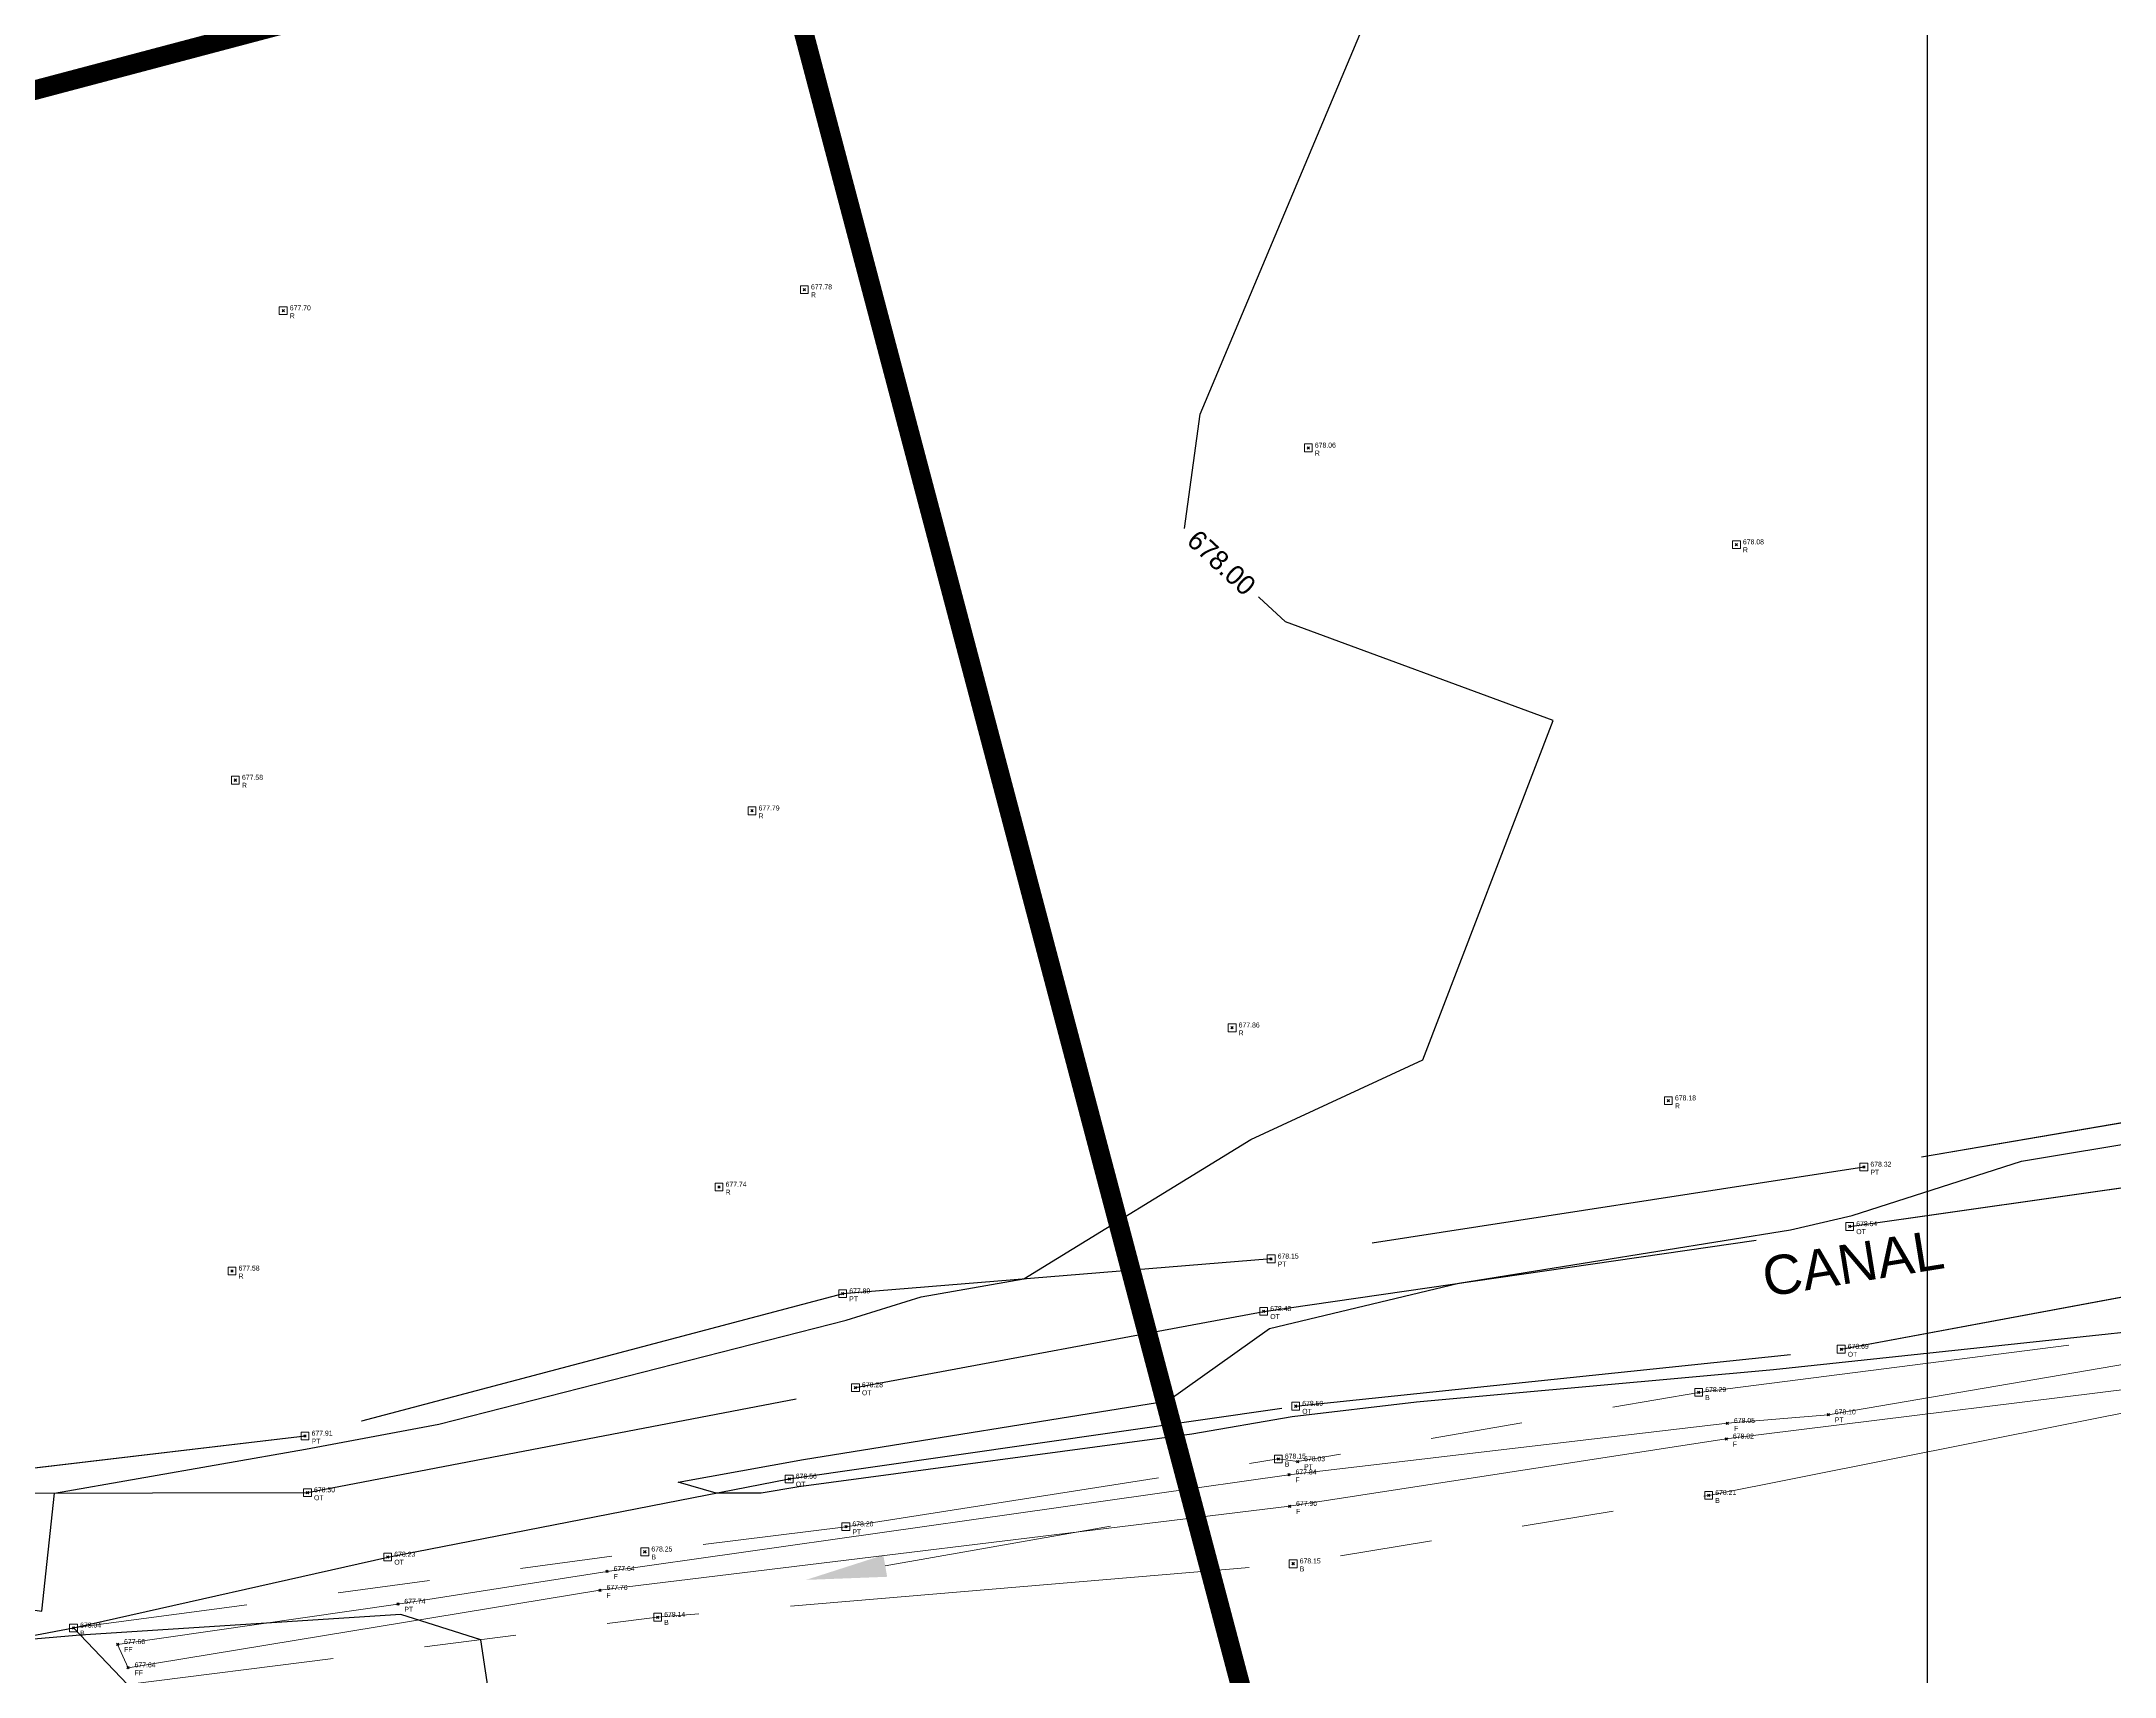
# Model space of a CAD drawing. Extents: x 350769 to 354978, y 6304672 to 6307963.
# Drawn here: x 352451.9 to 352504.8, y 6305600.8 to 6305642.5 of the extents above; entities that cross this region are included whole.
import ezdxf

# ---------------------------------------------------------------- set-up
doc = ezdxf.new("R2010")
doc.units = 0
doc.header["$PDMODE"] = 35
doc.header["$PDSIZE"] = 0.03
for name, pattern in [('4.0 - LO RECABARREN - DESNIVEL NUEVO$0$HIDDEN', [0.375, 0.25, -0.125]), ('CONTINUOS', [0]), ('DASHDOT', [1, 0.5, -0.25, 0, -0.25]), ('DASHED', [19.05, 12.7, -6.35]), ('PHANTOM', [23.5, 11.75, -2.35, 2.35, -2.35, 2.35, -2.35])]:
    doc.linetypes.add(name, pattern=pattern)
doc.layers.get('0').update_dxf_attribs({"linetype": 'CONTINUOUS'})
doc.layers.get('Defpoints').update_dxf_attribs({"linetype": 'CONTINUOUS'})
for name, color, linetype in [('02_Geo ext_Acotamiento', 7, 'CONTINUOUS'), ('03_S2_Pav ext_Borde vereda', 7, 'CONTINUOUS'), ('1-CANAL', 150, 'PHANTOM'), ('1-coordenadas', 8, 'CONTINUOUS'), ('1-TEXTOS', 7, 'CONTINUOUS'), ('3-CANAL_FDO', 4, 'CONTINUOUS'), ('3-TALUD', 252, 'DASHED'), ('C-TINN', 5, 'CONTINUOUS'), ('C-TOPO-MINR', 8, 'CONTINUOUS'), ('V-NODE DIC 2005', 4, 'CONTINUOUS'), ('V-NODE-TEXT DIC 2005', 2, 'CONTINUOUS')]:
    doc.layers.add(name, color=color, linetype=linetype)
doc.layers.add('0_ASD_LINEA OFICIAL', color=253, linetype='DASHDOT', lineweight=20)
doc.layers.add('0_ASD_TOPOGRAFIA_ELEMENTOS', color=9, linetype='CONTINUOS', lineweight=5, true_color=0xbdbdbd)
doc.styles.add('ROMANS', font='romans.shx', dxfattribs={"width": 0.65})
doc.styles.add('TEXTIS', font='arial.ttf', dxfattribs={"height": 2})
doc.dimstyles.new('Principal', dxfattribs={"dimscale": 0, "dimtxt": 2, "dimasz": 2, "dimexe": 1, "dimexo": 1, "dimtad": 1, "dimrnd": 0.05, "dimzin": 1, "dimtxsty": 'ROMANS', "dimcen": 2.5, "dimclrt": 2, "dimaunit": 2, "dimadec": 0, "dimazin": 0, "dimtfac": 1, "dimtmove": 0, "dimatfit": 3, "dimfxl": 1, "dimfxlon": 1, "dimarcsym": 0})

# ---------------------------------------------------------------- blocks, each defined once
blk = doc.blocks.new('COORDENADAS')
at = {"layer": '1-coordenadas'}
blk.add_line((320, -900.625), (320, -0.625), dxfattribs=at)
blk = doc.blocks.new('*D1236')
at = {"layer": '02_Geo ext_Acotamiento', "color": 0, "lineweight": -2, "transparency": 16777216}
blk.add_line((352474.045, 6305972.496), (352473.119, 6305978.179), dxfattribs=at)
at = {"layer": '02_Geo ext_Acotamiento', "color": 0, "transparency": 16777216}
blk.add_solid([(352473.283, 6305978.206), (352472.954, 6305978.153), (352472.958, 6305979.166)], dxfattribs=at)
at = {"layer": 'Defpoints', "color": 0, "transparency": 16777216}
for p in [(352472.958, 6305979.166), (352596.042, 6305224.025)]:
    blk.add_point(p, dxfattribs=at)
at = {"layer": '02_Geo ext_Acotamiento', "color": 2, "transparency": 16777216, "insert": (352474.582, 6305974.845), "char_height": 1, "attachment_point": 5, "rotation": 279.2575, "style": 'ROMANS'}
blk.add_mtext('R765,10', dxfattribs=at)
blk = doc.blocks.new('A$C27410629')
at = {"layer": '0_ASD_LINEA OFICIAL', "ltscale": 8, "const_width": 0.5}
for points in [[(268.161, 972.696), (289.656, 890.533), (266.437, 884.46), (116.663, 844.803)], [(285.138, 813.722), (266.437, 884.46), (116.663, 844.803)]]:
    blk.add_lwpolyline(points, dxfattribs=at)
blk = doc.blocks.new('*U1327')
at = {"color": 0, "linetype": 'ByBlock', "lineweight": -2, "transparency": 16777216}
blk.add_point((0, 0), dxfattribs=at)
blk = doc.blocks.new('*U4256', base_point=(352494.475, 6305605.299))
at = {"layer": 'V-NODE-TEXT DIC 2005', "linetype": 'ByBlock', "char_height": 0.127}
for s, insert, attachment_point in [('678.21', (352494.642, 6305605.37), 4), ('B', (352494.642, 6305605.231), 1)]:
    blk.add_mtext(s, dxfattribs=dict(at, insert=insert, attachment_point=attachment_point))
blk = doc.blocks.new('*U4257', base_point=(352494.475, 6305605.299))
at = {"layer": 'V-NODE-TEXT DIC 2005', "color": 2, "lineweight": -2}
blk.add_blockref('*U4256', (352494.475, 6305605.299), dxfattribs=at)
blk = doc.blocks.new('*U4254', base_point=(352483.869, 6305603.553))
at = {"layer": 'V-NODE-TEXT DIC 2005', "linetype": 'ByBlock', "char_height": 0.127}
for s, insert, attachment_point in [('678.15', (352484.036, 6305603.624), 4), ('B', (352484.036, 6305603.485), 1)]:
    blk.add_mtext(s, dxfattribs=dict(at, insert=insert, attachment_point=attachment_point))
blk = doc.blocks.new('*U4255', base_point=(352483.869, 6305603.553))
at = {"layer": 'V-NODE-TEXT DIC 2005', "color": 2, "lineweight": -2}
blk.add_blockref('*U4254', (352483.869, 6305603.553), dxfattribs=at)
blk = doc.blocks.new('*U4252', base_point=(352483.489, 6305606.227))
at = {"layer": 'V-NODE-TEXT DIC 2005', "linetype": 'ByBlock', "char_height": 0.127}
for s, insert, attachment_point in [('678.15', (352483.656, 6305606.298), 4), ('B', (352483.656, 6305606.159), 1)]:
    blk.add_mtext(s, dxfattribs=dict(at, insert=insert, attachment_point=attachment_point))
blk = doc.blocks.new('*U4253', base_point=(352483.489, 6305606.227))
at = {"layer": 'V-NODE-TEXT DIC 2005', "color": 2, "lineweight": -2}
blk.add_blockref('*U4252', (352483.489, 6305606.227), dxfattribs=at)
blk = doc.blocks.new('*U4250', base_point=(352494.219, 6305607.924))
at = {"layer": 'V-NODE-TEXT DIC 2005', "linetype": 'ByBlock', "char_height": 0.127}
for s, insert, attachment_point in [('678.29', (352494.386, 6305607.995), 4), ('B', (352494.386, 6305607.856), 1)]:
    blk.add_mtext(s, dxfattribs=dict(at, insert=insert, attachment_point=attachment_point))
blk = doc.blocks.new('*U4251', base_point=(352494.219, 6305607.924))
at = {"layer": 'V-NODE-TEXT DIC 2005', "color": 2, "lineweight": -2}
blk.add_blockref('*U4250', (352494.219, 6305607.924), dxfattribs=at)
blk = doc.blocks.new('*U4248', base_point=(352467.648, 6305602.188))
at = {"layer": 'V-NODE-TEXT DIC 2005', "linetype": 'ByBlock', "char_height": 0.127}
for s, insert, attachment_point in [('678.14', (352467.815, 6305602.259), 4), ('B', (352467.815, 6305602.12), 1)]:
    blk.add_mtext(s, dxfattribs=dict(at, insert=insert, attachment_point=attachment_point))
blk = doc.blocks.new('*U4249', base_point=(352467.648, 6305602.188))
at = {"layer": 'V-NODE-TEXT DIC 2005', "color": 2, "lineweight": -2}
blk.add_blockref('*U4248', (352467.648, 6305602.188), dxfattribs=at)
blk = doc.blocks.new('*U4240', base_point=(352452.741, 6305601.914))
at = {"layer": 'V-NODE-TEXT DIC 2005', "linetype": 'ByBlock', "char_height": 0.127}
for s, insert, attachment_point in [('678.04', (352452.908, 6305601.985), 4), ('B', (352452.908, 6305601.846), 1)]:
    blk.add_mtext(s, dxfattribs=dict(at, insert=insert, attachment_point=attachment_point))
blk = doc.blocks.new('*U4241', base_point=(352452.741, 6305601.914))
at = {"layer": 'V-NODE-TEXT DIC 2005', "color": 2, "lineweight": -2}
blk.add_blockref('*U4240', (352452.741, 6305601.914), dxfattribs=at)
blk = doc.blocks.new('*U4238', base_point=(352467.321, 6305603.856))
at = {"layer": 'V-NODE-TEXT DIC 2005', "linetype": 'ByBlock', "char_height": 0.127}
for s, insert, attachment_point in [('678.25', (352467.488, 6305603.927), 4), ('B', (352467.488, 6305603.788), 1)]:
    blk.add_mtext(s, dxfattribs=dict(at, insert=insert, attachment_point=attachment_point))
blk = doc.blocks.new('*U4239', base_point=(352467.321, 6305603.856))
at = {"layer": 'V-NODE-TEXT DIC 2005', "color": 2, "lineweight": -2}
blk.add_blockref('*U4238', (352467.321, 6305603.856), dxfattribs=at)
blk = doc.blocks.new('*U3874', base_point=(352483.776, 6305605.02))
at = {"layer": 'V-NODE-TEXT DIC 2005', "linetype": 'ByBlock', "char_height": 0.127}
for s, insert, attachment_point in [('677.90', (352483.943, 6305605.091), 4), ('F', (352483.943, 6305604.952), 1)]:
    blk.add_mtext(s, dxfattribs=dict(at, insert=insert, attachment_point=attachment_point))
blk = doc.blocks.new('*U3875', base_point=(352483.776, 6305605.02))
at = {"layer": 'V-NODE-TEXT DIC 2005', "color": 2, "lineweight": -2}
blk.add_blockref('*U3874', (352483.776, 6305605.02), dxfattribs=at)
blk = doc.blocks.new('*U3868', base_point=(352494.925, 6305606.738))
at = {"layer": 'V-NODE-TEXT DIC 2005', "linetype": 'ByBlock', "char_height": 0.127}
for s, insert, attachment_point in [('678.02', (352495.092, 6305606.809), 4), ('F', (352495.092, 6305606.67), 1)]:
    blk.add_mtext(s, dxfattribs=dict(at, insert=insert, attachment_point=attachment_point))
blk = doc.blocks.new('*U3869', base_point=(352494.925, 6305606.738))
at = {"layer": 'V-NODE-TEXT DIC 2005', "color": 2, "lineweight": -2}
blk.add_blockref('*U3868', (352494.925, 6305606.738), dxfattribs=at)
blk = doc.blocks.new('*U3864', base_point=(352494.953, 6305607.137))
at = {"layer": 'V-NODE-TEXT DIC 2005', "linetype": 'ByBlock', "char_height": 0.127}
for s, insert, attachment_point in [('678.05', (352495.12, 6305607.208), 4), ('F', (352495.12, 6305607.069), 1)]:
    blk.add_mtext(s, dxfattribs=dict(at, insert=insert, attachment_point=attachment_point))
blk = doc.blocks.new('*U3865', base_point=(352494.953, 6305607.137))
at = {"layer": 'V-NODE-TEXT DIC 2005', "color": 2, "lineweight": -2}
blk.add_blockref('*U3864', (352494.953, 6305607.137), dxfattribs=at)
blk = doc.blocks.new('*U3860', base_point=(352466.358, 6305603.358))
at = {"layer": 'V-NODE-TEXT DIC 2005', "linetype": 'ByBlock', "char_height": 0.127}
for s, insert, attachment_point in [('677.64', (352466.525, 6305603.429), 4), ('F', (352466.525, 6305603.29), 1)]:
    blk.add_mtext(s, dxfattribs=dict(at, insert=insert, attachment_point=attachment_point))
blk = doc.blocks.new('*U3861', base_point=(352466.358, 6305603.358))
at = {"layer": 'V-NODE-TEXT DIC 2005', "color": 2, "lineweight": -2}
blk.add_blockref('*U3860', (352466.358, 6305603.358), dxfattribs=at)
blk = doc.blocks.new('*U3858', base_point=(352483.762, 6305605.823))
at = {"layer": 'V-NODE-TEXT DIC 2005', "linetype": 'ByBlock', "char_height": 0.127}
for s, insert, attachment_point in [('677.84', (352483.929, 6305605.894), 4), ('F', (352483.929, 6305605.755), 1)]:
    blk.add_mtext(s, dxfattribs=dict(at, insert=insert, attachment_point=attachment_point))
blk = doc.blocks.new('*U3859', base_point=(352483.762, 6305605.823))
at = {"layer": 'V-NODE-TEXT DIC 2005', "color": 2, "lineweight": -2}
blk.add_blockref('*U3858', (352483.762, 6305605.823), dxfattribs=at)
blk = doc.blocks.new('*U3854', base_point=(352466.177, 6305602.876))
at = {"layer": 'V-NODE-TEXT DIC 2005', "linetype": 'ByBlock', "char_height": 0.127}
for s, insert, attachment_point in [('677.76', (352466.344, 6305602.947), 4), ('F', (352466.344, 6305602.808), 1)]:
    blk.add_mtext(s, dxfattribs=dict(at, insert=insert, attachment_point=attachment_point))
blk = doc.blocks.new('*U3855', base_point=(352466.177, 6305602.876))
at = {"layer": 'V-NODE-TEXT DIC 2005', "color": 2, "lineweight": -2}
blk.add_blockref('*U3854', (352466.177, 6305602.876), dxfattribs=at)
blk = doc.blocks.new('*U3616', base_point=(352454.131, 6305600.899))
at = {"layer": 'V-NODE-TEXT DIC 2005', "linetype": 'ByBlock', "char_height": 0.127}
for s, insert, attachment_point in [('677.64', (352454.298, 6305600.97), 4), ('FF', (352454.298, 6305600.831), 1)]:
    blk.add_mtext(s, dxfattribs=dict(at, insert=insert, attachment_point=attachment_point))
blk = doc.blocks.new('*U3617', base_point=(352454.131, 6305600.899))
at = {"layer": 'V-NODE-TEXT DIC 2005', "color": 2, "lineweight": -2}
blk.add_blockref('*U3616', (352454.131, 6305600.899), dxfattribs=at)
blk = doc.blocks.new('*U3614', base_point=(352453.863, 6305601.494))
at = {"layer": 'V-NODE-TEXT DIC 2005', "linetype": 'ByBlock', "char_height": 0.127}
for s, insert, attachment_point in [('677.66', (352454.03, 6305601.565), 4), ('FF', (352454.03, 6305601.426), 1)]:
    blk.add_mtext(s, dxfattribs=dict(at, insert=insert, attachment_point=attachment_point))
blk = doc.blocks.new('*U3615', base_point=(352453.863, 6305601.494))
at = {"layer": 'V-NODE-TEXT DIC 2005', "color": 2, "lineweight": -2}
blk.add_blockref('*U3614', (352453.863, 6305601.494), dxfattribs=at)
blk = doc.blocks.new('*U3316', base_point=(352483.116, 6305609.991))
at = {"layer": 'V-NODE-TEXT DIC 2005', "linetype": 'ByBlock', "char_height": 0.127}
for s, insert, attachment_point in [('678.48', (352483.283, 6305610.062), 4), ('OT', (352483.283, 6305609.923), 1)]:
    blk.add_mtext(s, dxfattribs=dict(at, insert=insert, attachment_point=attachment_point))
blk = doc.blocks.new('*U3317', base_point=(352483.116, 6305609.991))
at = {"layer": 'V-NODE-TEXT DIC 2005', "color": 2, "lineweight": -2}
blk.add_blockref('*U3316', (352483.116, 6305609.991), dxfattribs=at)
blk = doc.blocks.new('*U3314', base_point=(352498.073, 6305612.158))
at = {"layer": 'V-NODE-TEXT DIC 2005', "linetype": 'ByBlock', "char_height": 0.127}
for s, insert, attachment_point in [('678.54', (352498.24, 6305612.229), 4), ('OT', (352498.24, 6305612.09), 1)]:
    blk.add_mtext(s, dxfattribs=dict(at, insert=insert, attachment_point=attachment_point))
blk = doc.blocks.new('*U3315', base_point=(352498.073, 6305612.158))
at = {"layer": 'V-NODE-TEXT DIC 2005', "color": 2, "lineweight": -2}
blk.add_blockref('*U3314', (352498.073, 6305612.158), dxfattribs=at)
blk = doc.blocks.new('*U3312', base_point=(352497.856, 6305609.028))
at = {"layer": 'V-NODE-TEXT DIC 2005', "linetype": 'ByBlock', "char_height": 0.127}
for s, insert, attachment_point in [('678.69', (352498.023, 6305609.099), 4), ('OT', (352498.023, 6305608.96), 1)]:
    blk.add_mtext(s, dxfattribs=dict(at, insert=insert, attachment_point=attachment_point))
blk = doc.blocks.new('*U3313', base_point=(352497.856, 6305609.028))
at = {"layer": 'V-NODE-TEXT DIC 2005', "color": 2, "lineweight": -2}
blk.add_blockref('*U3312', (352497.856, 6305609.028), dxfattribs=at)
blk = doc.blocks.new('*U3310', base_point=(352483.932, 6305607.573))
at = {"layer": 'V-NODE-TEXT DIC 2005', "linetype": 'ByBlock', "char_height": 0.127}
for s, insert, attachment_point in [('678.59', (352484.099, 6305607.644), 4), ('OT', (352484.099, 6305607.505), 1)]:
    blk.add_mtext(s, dxfattribs=dict(at, insert=insert, attachment_point=attachment_point))
blk = doc.blocks.new('*U3311', base_point=(352483.932, 6305607.573))
at = {"layer": 'V-NODE-TEXT DIC 2005', "color": 2, "lineweight": -2}
blk.add_blockref('*U3310', (352483.932, 6305607.573), dxfattribs=at)
blk = doc.blocks.new('*U3306', base_point=(352472.696, 6305608.046))
at = {"layer": 'V-NODE-TEXT DIC 2005', "linetype": 'ByBlock', "char_height": 0.127}
for s, insert, attachment_point in [('678.28', (352472.863, 6305608.117), 4), ('OT', (352472.863, 6305607.978), 1)]:
    blk.add_mtext(s, dxfattribs=dict(at, insert=insert, attachment_point=attachment_point))
blk = doc.blocks.new('*U3307', base_point=(352472.696, 6305608.046))
at = {"layer": 'V-NODE-TEXT DIC 2005', "color": 2, "lineweight": -2}
blk.add_blockref('*U3306', (352472.696, 6305608.046), dxfattribs=at)
blk = doc.blocks.new('*U3304', base_point=(352471.007, 6305605.715))
at = {"layer": 'V-NODE-TEXT DIC 2005', "linetype": 'ByBlock', "char_height": 0.127}
for s, insert, attachment_point in [('678.56', (352471.174, 6305605.786), 4), ('OT', (352471.174, 6305605.647), 1)]:
    blk.add_mtext(s, dxfattribs=dict(at, insert=insert, attachment_point=attachment_point))
blk = doc.blocks.new('*U3305', base_point=(352471.007, 6305605.715))
at = {"layer": 'V-NODE-TEXT DIC 2005', "color": 2, "lineweight": -2}
blk.add_blockref('*U3304', (352471.007, 6305605.715), dxfattribs=at)
blk = doc.blocks.new('*U3300', base_point=(352458.711, 6305605.366))
at = {"layer": 'V-NODE-TEXT DIC 2005', "linetype": 'ByBlock', "char_height": 0.127}
for s, insert, attachment_point in [('678.30', (352458.878, 6305605.437), 4), ('OT', (352458.878, 6305605.298), 1)]:
    blk.add_mtext(s, dxfattribs=dict(at, insert=insert, attachment_point=attachment_point))
blk = doc.blocks.new('*U3301', base_point=(352458.711, 6305605.366))
at = {"layer": 'V-NODE-TEXT DIC 2005', "color": 2, "lineweight": -2}
blk.add_blockref('*U3300', (352458.711, 6305605.366), dxfattribs=at)
blk = doc.blocks.new('*U3298', base_point=(352460.76, 6305603.722))
at = {"layer": 'V-NODE-TEXT DIC 2005', "linetype": 'ByBlock', "char_height": 0.127}
for s, insert, attachment_point in [('678.23', (352460.927, 6305603.793), 4), ('OT', (352460.927, 6305603.654), 1)]:
    blk.add_mtext(s, dxfattribs=dict(at, insert=insert, attachment_point=attachment_point))
blk = doc.blocks.new('*U3299', base_point=(352460.76, 6305603.722))
at = {"layer": 'V-NODE-TEXT DIC 2005', "color": 2, "lineweight": -2}
blk.add_blockref('*U3298', (352460.76, 6305603.722), dxfattribs=at)
blk = doc.blocks.new('*U3186', base_point=(352498.435, 6305613.675))
at = {"layer": 'V-NODE-TEXT DIC 2005', "linetype": 'ByBlock', "char_height": 0.127}
for s, insert, attachment_point in [('678.32', (352498.602, 6305613.746), 4), ('PT', (352498.602, 6305613.607), 1)]:
    blk.add_mtext(s, dxfattribs=dict(at, insert=insert, attachment_point=attachment_point))
blk = doc.blocks.new('*U3187', base_point=(352498.435, 6305613.675))
at = {"layer": 'V-NODE-TEXT DIC 2005', "color": 2, "lineweight": -2}
blk.add_blockref('*U3186', (352498.435, 6305613.675), dxfattribs=at)
blk = doc.blocks.new('*U3178', base_point=(352497.525, 6305607.355))
at = {"layer": 'V-NODE-TEXT DIC 2005', "linetype": 'ByBlock', "char_height": 0.127}
for s, insert, attachment_point in [('678.10', (352497.692, 6305607.426), 4), ('PT', (352497.692, 6305607.287), 1)]:
    blk.add_mtext(s, dxfattribs=dict(at, insert=insert, attachment_point=attachment_point))
blk = doc.blocks.new('*U3179', base_point=(352497.525, 6305607.355))
at = {"layer": 'V-NODE-TEXT DIC 2005', "color": 2, "lineweight": -2}
blk.add_blockref('*U3178', (352497.525, 6305607.355), dxfattribs=at)
blk = doc.blocks.new('*U3176', base_point=(352472.452, 6305604.496))
at = {"layer": 'V-NODE-TEXT DIC 2005', "linetype": 'ByBlock', "char_height": 0.127}
for s, insert, attachment_point in [('678.20', (352472.619, 6305604.567), 4), ('PT', (352472.619, 6305604.428), 1)]:
    blk.add_mtext(s, dxfattribs=dict(at, insert=insert, attachment_point=attachment_point))
blk = doc.blocks.new('*U3177', base_point=(352472.452, 6305604.496))
at = {"layer": 'V-NODE-TEXT DIC 2005', "color": 2, "lineweight": -2}
blk.add_blockref('*U3176', (352472.452, 6305604.496), dxfattribs=at)
blk = doc.blocks.new('*U3174', base_point=(352472.371, 6305610.441))
at = {"layer": 'V-NODE-TEXT DIC 2005', "linetype": 'ByBlock', "char_height": 0.127}
for s, insert, attachment_point in [('677.89', (352472.538, 6305610.512), 4), ('PT', (352472.538, 6305610.373), 1)]:
    blk.add_mtext(s, dxfattribs=dict(at, insert=insert, attachment_point=attachment_point))
blk = doc.blocks.new('*U3175', base_point=(352472.371, 6305610.441))
at = {"layer": 'V-NODE-TEXT DIC 2005', "color": 2, "lineweight": -2}
blk.add_blockref('*U3174', (352472.371, 6305610.441), dxfattribs=at)
blk = doc.blocks.new('*U3170', base_point=(352458.649, 6305606.81))
at = {"layer": 'V-NODE-TEXT DIC 2005', "linetype": 'ByBlock', "char_height": 0.127}
for s, insert, attachment_point in [('677.91', (352458.816, 6305606.881), 4), ('PT', (352458.816, 6305606.742), 1)]:
    blk.add_mtext(s, dxfattribs=dict(at, insert=insert, attachment_point=attachment_point))
blk = doc.blocks.new('*U3171', base_point=(352458.649, 6305606.81))
at = {"layer": 'V-NODE-TEXT DIC 2005', "color": 2, "lineweight": -2}
blk.add_blockref('*U3170', (352458.649, 6305606.81), dxfattribs=at)
blk = doc.blocks.new('*U3166', base_point=(352483.981, 6305606.159))
at = {"layer": 'V-NODE-TEXT DIC 2005', "linetype": 'ByBlock', "char_height": 0.127}
for s, insert, attachment_point in [('678.03', (352484.148, 6305606.23), 4), ('PT', (352484.148, 6305606.091), 1)]:
    blk.add_mtext(s, dxfattribs=dict(at, insert=insert, attachment_point=attachment_point))
blk = doc.blocks.new('*U3167', base_point=(352483.981, 6305606.159))
at = {"layer": 'V-NODE-TEXT DIC 2005', "color": 2, "lineweight": -2}
blk.add_blockref('*U3166', (352483.981, 6305606.159), dxfattribs=at)
blk = doc.blocks.new('*U3164', base_point=(352461.017, 6305602.521))
at = {"layer": 'V-NODE-TEXT DIC 2005', "linetype": 'ByBlock', "char_height": 0.127}
for s, insert, attachment_point in [('677.74', (352461.184, 6305602.592), 4), ('PT', (352461.184, 6305602.453), 1)]:
    blk.add_mtext(s, dxfattribs=dict(at, insert=insert, attachment_point=attachment_point))
blk = doc.blocks.new('*U3165', base_point=(352461.017, 6305602.521))
at = {"layer": 'V-NODE-TEXT DIC 2005', "color": 2, "lineweight": -2}
blk.add_blockref('*U3164', (352461.017, 6305602.521), dxfattribs=at)
blk = doc.blocks.new('*U3156', base_point=(352483.306, 6305611.33))
at = {"layer": 'V-NODE-TEXT DIC 2005', "linetype": 'ByBlock', "char_height": 0.127}
for s, insert, attachment_point in [('678.15', (352483.473, 6305611.401), 4), ('PT', (352483.473, 6305611.262), 1)]:
    blk.add_mtext(s, dxfattribs=dict(at, insert=insert, attachment_point=attachment_point))
blk = doc.blocks.new('*U3157', base_point=(352483.306, 6305611.33))
at = {"layer": 'V-NODE-TEXT DIC 2005', "color": 2, "lineweight": -2}
blk.add_blockref('*U3156', (352483.306, 6305611.33), dxfattribs=at)
blk = doc.blocks.new('*U3110', base_point=(352471.393, 6305636.054))
at = {"layer": 'V-NODE-TEXT DIC 2005', "linetype": 'ByBlock', "char_height": 0.127}
for s, insert, attachment_point in [('677.78', (352471.56, 6305636.125), 4), ('R', (352471.56, 6305635.986), 1)]:
    blk.add_mtext(s, dxfattribs=dict(at, insert=insert, attachment_point=attachment_point))
blk = doc.blocks.new('*U3111', base_point=(352471.393, 6305636.054))
at = {"layer": 'V-NODE-TEXT DIC 2005', "color": 2, "lineweight": -2}
blk.add_blockref('*U3110', (352471.393, 6305636.054), dxfattribs=at)
blk = doc.blocks.new('*U3030', base_point=(352493.446, 6305615.365))
at = {"layer": 'V-NODE-TEXT DIC 2005', "linetype": 'ByBlock', "char_height": 0.127}
for s, insert, attachment_point in [('678.18', (352493.613, 6305615.436), 4), ('R', (352493.613, 6305615.297), 1)]:
    blk.add_mtext(s, dxfattribs=dict(at, insert=insert, attachment_point=attachment_point))
blk = doc.blocks.new('*U3031', base_point=(352493.446, 6305615.365))
at = {"layer": 'V-NODE-TEXT DIC 2005', "color": 2, "lineweight": -2}
blk.add_blockref('*U3030', (352493.446, 6305615.365), dxfattribs=at)
blk = doc.blocks.new('*U3026', base_point=(352495.18, 6305629.551))
at = {"layer": 'V-NODE-TEXT DIC 2005', "linetype": 'ByBlock', "char_height": 0.127}
for s, insert, attachment_point in [('678.08', (352495.347, 6305629.622), 4), ('R', (352495.347, 6305629.483), 1)]:
    blk.add_mtext(s, dxfattribs=dict(at, insert=insert, attachment_point=attachment_point))
blk = doc.blocks.new('*U3027', base_point=(352495.18, 6305629.551))
at = {"layer": 'V-NODE-TEXT DIC 2005', "color": 2, "lineweight": -2}
blk.add_blockref('*U3026', (352495.18, 6305629.551), dxfattribs=at)
blk = doc.blocks.new('*U2956', base_point=(352484.253, 6305632.018))
at = {"layer": 'V-NODE-TEXT DIC 2005', "linetype": 'ByBlock', "char_height": 0.127}
for s, insert, attachment_point in [('678.06', (352484.42, 6305632.089), 4), ('R', (352484.42, 6305631.95), 1)]:
    blk.add_mtext(s, dxfattribs=dict(at, insert=insert, attachment_point=attachment_point))
blk = doc.blocks.new('*U2957', base_point=(352484.253, 6305632.018))
at = {"layer": 'V-NODE-TEXT DIC 2005', "color": 2, "lineweight": -2}
blk.add_blockref('*U2956', (352484.253, 6305632.018), dxfattribs=at)
blk = doc.blocks.new('*U2838', base_point=(352470.056, 6305622.76))
at = {"layer": 'V-NODE-TEXT DIC 2005', "linetype": 'ByBlock', "char_height": 0.127}
for s, insert, attachment_point in [('677.79', (352470.223, 6305622.831), 4), ('R', (352470.223, 6305622.692), 1)]:
    blk.add_mtext(s, dxfattribs=dict(at, insert=insert, attachment_point=attachment_point))
blk = doc.blocks.new('*U2839', base_point=(352470.056, 6305622.76))
at = {"layer": 'V-NODE-TEXT DIC 2005', "color": 2, "lineweight": -2}
blk.add_blockref('*U2838', (352470.056, 6305622.76), dxfattribs=at)
blk = doc.blocks.new('*U2792', base_point=(352456.871, 6305623.542))
at = {"layer": 'V-NODE-TEXT DIC 2005', "linetype": 'ByBlock', "char_height": 0.127}
for s, insert, attachment_point in [('677.58', (352457.038, 6305623.613), 4), ('R', (352457.038, 6305623.474), 1)]:
    blk.add_mtext(s, dxfattribs=dict(at, insert=insert, attachment_point=attachment_point))
blk = doc.blocks.new('*U2793', base_point=(352456.871, 6305623.542))
at = {"layer": 'V-NODE-TEXT DIC 2005', "color": 2, "lineweight": -2}
blk.add_blockref('*U2792', (352456.871, 6305623.542), dxfattribs=at)
blk = doc.blocks.new('*U2788', base_point=(352458.09, 6305635.518))
at = {"layer": 'V-NODE-TEXT DIC 2005', "linetype": 'ByBlock', "char_height": 0.127}
for s, insert, attachment_point in [('677.70', (352458.257, 6305635.589), 4), ('R', (352458.257, 6305635.45), 1)]:
    blk.add_mtext(s, dxfattribs=dict(at, insert=insert, attachment_point=attachment_point))
blk = doc.blocks.new('*U2789', base_point=(352458.09, 6305635.518))
at = {"layer": 'V-NODE-TEXT DIC 2005', "color": 2, "lineweight": -2}
blk.add_blockref('*U2788', (352458.09, 6305635.518), dxfattribs=at)
blk = doc.blocks.new('*U2780', base_point=(352456.785, 6305611.021))
at = {"layer": 'V-NODE-TEXT DIC 2005', "linetype": 'ByBlock', "char_height": 0.127}
for s, insert, attachment_point in [('677.58', (352456.952, 6305611.092), 4), ('R', (352456.952, 6305610.953), 1)]:
    blk.add_mtext(s, dxfattribs=dict(at, insert=insert, attachment_point=attachment_point))
blk = doc.blocks.new('*U2781', base_point=(352456.785, 6305611.021))
at = {"layer": 'V-NODE-TEXT DIC 2005', "color": 2, "lineweight": -2}
blk.add_blockref('*U2780', (352456.785, 6305611.021), dxfattribs=at)
blk = doc.blocks.new('*U2778', base_point=(352469.216, 6305613.163))
at = {"layer": 'V-NODE-TEXT DIC 2005', "linetype": 'ByBlock', "char_height": 0.127}
for s, insert, attachment_point in [('677.74', (352469.383, 6305613.234), 4), ('R', (352469.383, 6305613.095), 1)]:
    blk.add_mtext(s, dxfattribs=dict(at, insert=insert, attachment_point=attachment_point))
blk = doc.blocks.new('*U2779', base_point=(352469.216, 6305613.163))
at = {"layer": 'V-NODE-TEXT DIC 2005', "color": 2, "lineweight": -2}
blk.add_blockref('*U2778', (352469.216, 6305613.163), dxfattribs=at)
blk = doc.blocks.new('*U2776', base_point=(352482.31, 6305617.225))
at = {"layer": 'V-NODE-TEXT DIC 2005', "linetype": 'ByBlock', "char_height": 0.127}
for s, insert, attachment_point in [('677.86', (352482.477, 6305617.296), 4), ('R', (352482.477, 6305617.157), 1)]:
    blk.add_mtext(s, dxfattribs=dict(at, insert=insert, attachment_point=attachment_point))
blk = doc.blocks.new('*U2777', base_point=(352482.31, 6305617.225))
at = {"layer": 'V-NODE-TEXT DIC 2005', "color": 2, "lineweight": -2}
blk.add_blockref('*U2776', (352482.31, 6305617.225), dxfattribs=at)
blk = doc.blocks.new('TOPOGRAFIA')
at = {"layer": '1-CANAL', "lineweight": 0, "true_color": 0xbdbdbd}
blk.add_hatch(color=9, dxfattribs=at).paths.add_polyline_path([(390473.352, 6302603.849), (390471.378, 6302603.216), (390473.45, 6302603.295)])
at = {"layer": '1-CANAL', "color": 9, "lineweight": 0, "true_color": 0xbdbdbd, "flags": 128}
blk.add_lwpolyline([(390550.083, 6302616.142), (390533.193, 6302613.828), (390521.471, 6302612.217), (390512.042, 6302610.692), (390506.77, 6302609.603), (390494.163, 6302607.999), (390483.925, 6302606.234), (390483.433, 6302606.302), (390472.396, 6302604.573), (390467.265, 6302603.933), (390452.684, 6302601.991), (390454.065, 6302600.544), (390467.591, 6302602.265), (390483.812, 6302603.628), (390494.418, 6302605.373), (390507.336, 6302607.943), (390521.322, 6302609.786), (390533.164, 6302610.603), (390550.42, 6302614.403), (390563.755, 6302615.93), (390564.223, 6302618.558)], close=True, dxfattribs=at)
blk.add_lwpolyline([(390479.149, 6302604.584), (390473.401, 6302603.572)], dxfattribs=at)
at = {"layer": '1-coordenadas', "color": 9, "linetype": '4.0 - LO RECABARREN - DESNIVEL NUEVO$0$HIDDEN', "lineweight": 0, "ltscale": 50, "true_color": 0xbdbdbd}
blk.add_line((390500, 6302300), (390500, 6303200), dxfattribs=at)
at = {"layer": '3-CANAL_FDO', "color": 9, "lineweight": 0, "true_color": 0xbdbdbd}
blk.add_lwpolyline([(390453.806, 6302601.571), (390460.96, 6302602.598), (390466.301, 6302603.434), (390483.706, 6302605.898), (390494.897, 6302607.212), (390497.469, 6302607.43), (390507.073, 6302609.07), (390520.613, 6302611.147), (390523.469, 6302612.263), (390532.9, 6302612.832), (390535.071, 6302613.346), (390549.756, 6302615.722), (390563.373, 6302617.743), (390563.627, 6302617.807), (390562.947, 6302616.222), (390550.204, 6302615.08), (390533.051, 6302611.904), (390521.337, 6302610.717), (390521.253, 6302610.693), (390507.224, 6302608.343), (390494.868, 6302606.813), (390483.719, 6302605.095), (390466.12, 6302602.952), (390454.075, 6302600.977)], close=True, dxfattribs=at)
at = {"layer": '3-TALUD', "color": 9, "lineweight": 0, "true_color": 0xbdbdbd}
for points in [[(390565.587, 6302623.237), (390548.958, 6302620.59), (390535.519, 6302619.23), (390522.518, 6302617.707), (390512.372, 6302616.138), (390498.379, 6302613.749), (390483.25, 6302611.405), (390472.315, 6302610.518), (390458.593, 6302606.887), (390446.177, 6302605.416)], [(390446.177, 6302605.416), (390458.654, 6302605.443), (390472.64, 6302608.122), (390483.06, 6302610.067), (390498.017, 6302612.233), (390512.233, 6302614.257), (390523.128, 6302615.612), (390535.147, 6302617.099), (390549.311, 6302619.266), (390563.654, 6302620.48)], [(390447.414, 6302600.998), (390452.684, 6302601.991), (390460.703, 6302603.799), (390470.951, 6302605.791), (390483.875, 6302607.648), (390497.8, 6302609.102), (390511.642, 6302611.676), (390523.665, 6302613.377), (390535.19, 6302615.064), (390549.587, 6302616.777)]]:
    blk.add_lwpolyline(points, dxfattribs=at)
at = {"layer": 'C-TINN', "color": 9, "linetype": 'Continuous', "lineweight": 0, "true_color": 0xbdbdbd}
for points, elevation in [([(390471.238, 6302636.03), (390471.238, 6302636.23), (390471.438, 6302636.23), (390471.438, 6302636.03), (390471.238, 6302636.03)], 677.78), ([(390457.936, 6302635.495), (390457.936, 6302635.695), (390458.136, 6302635.695), (390458.136, 6302635.495), (390457.936, 6302635.495)], 677.7), ([(390484.098, 6302631.994), (390484.098, 6302632.194), (390484.298, 6302632.194), (390484.298, 6302631.994), (390484.098, 6302631.994)], 678.06), ([(390495.026, 6302629.526), (390495.026, 6302629.726), (390495.226, 6302629.726), (390495.226, 6302629.526), (390495.026, 6302629.526)], 678.08), ([(390456.715, 6302623.518), (390456.715, 6302623.718), (390456.915, 6302623.718), (390456.915, 6302623.518), (390456.715, 6302623.518)], 677.58), ([(390469.901, 6302622.737), (390469.901, 6302622.937), (390470.101, 6302622.937), (390470.101, 6302622.737), (390469.901, 6302622.737)], 677.79), ([(390482.154, 6302617.201), (390482.154, 6302617.401), (390482.354, 6302617.401), (390482.354, 6302617.201), (390482.154, 6302617.201)], 677.86), ([(390493.29, 6302615.34), (390493.29, 6302615.54), (390493.49, 6302615.54), (390493.49, 6302615.34), (390493.29, 6302615.34)], 678.18), ([(390498.279, 6302613.649), (390498.279, 6302613.849), (390498.479, 6302613.849), (390498.479, 6302613.649), (390498.279, 6302613.649)], 678.32), ([(390469.06, 6302613.139), (390469.06, 6302613.339), (390469.26, 6302613.339), (390469.26, 6302613.139), (390469.06, 6302613.139)], 677.74), ([(390497.917, 6302612.133), (390497.917, 6302612.333), (390498.117, 6302612.333), (390498.117, 6302612.133), (390497.917, 6302612.133)], 678.54), ([(390483.15, 6302611.305), (390483.15, 6302611.505), (390483.35, 6302611.505), (390483.35, 6302611.305), (390483.15, 6302611.305)], 678.15), ([(390456.63, 6302610.998), (390456.63, 6302611.198), (390456.83, 6302611.198), (390456.83, 6302610.998), (390456.63, 6302610.998)], 677.58), ([(390472.215, 6302610.418), (390472.215, 6302610.618), (390472.415, 6302610.618), (390472.415, 6302610.418), (390472.215, 6302610.418)], 677.89), ([(390482.96, 6302609.967), (390482.96, 6302610.167), (390483.16, 6302610.167), (390483.16, 6302609.967), (390482.96, 6302609.967)], 678.48), ([(390497.7, 6302609.002), (390497.7, 6302609.202), (390497.9, 6302609.202), (390497.9, 6302609.002), (390497.7, 6302609.002)], 678.69), ([(390472.54, 6302608.022), (390472.54, 6302608.222), (390472.74, 6302608.222), (390472.74, 6302608.022), (390472.54, 6302608.022)], 678.28), ([(390483.775, 6302607.548), (390483.775, 6302607.748), (390483.975, 6302607.748), (390483.975, 6302607.548), (390483.775, 6302607.548)], 678.59), ([(390494.063, 6302607.899), (390494.063, 6302608.099), (390494.263, 6302608.099), (390494.263, 6302607.899), (390494.063, 6302607.899)], 678.29), ([(390458.493, 6302606.787), (390458.493, 6302606.987), (390458.693, 6302606.987), (390458.693, 6302606.787), (390458.493, 6302606.787)], 677.91), ([(390483.333, 6302606.202), (390483.333, 6302606.402), (390483.533, 6302606.402), (390483.533, 6302606.202), (390483.333, 6302606.202)], 678.15), ([(390458.554, 6302605.343), (390458.554, 6302605.543), (390458.754, 6302605.543), (390458.754, 6302605.343), (390458.554, 6302605.343)], 678.3), ([(390470.851, 6302605.691), (390470.851, 6302605.891), (390471.051, 6302605.891), (390471.051, 6302605.691), (390470.851, 6302605.691)], 678.56), ([(390494.318, 6302605.273), (390494.318, 6302605.473), (390494.518, 6302605.473), (390494.518, 6302605.273), (390494.318, 6302605.273)], 678.21), ([(390472.296, 6302604.473), (390472.296, 6302604.673), (390472.496, 6302604.673), (390472.496, 6302604.473), (390472.296, 6302604.473)], 678.2), ([(390467.165, 6302603.833), (390467.165, 6302604.033), (390467.365, 6302604.033), (390467.365, 6302603.833), (390467.165, 6302603.833)], 678.25), ([(390460.603, 6302603.699), (390460.603, 6302603.899), (390460.803, 6302603.899), (390460.803, 6302603.699), (390460.603, 6302603.699)], 678.23), ([(390483.712, 6302603.528), (390483.712, 6302603.728), (390483.912, 6302603.728), (390483.912, 6302603.528), (390483.712, 6302603.528)], 678.15), ([(390467.491, 6302602.165), (390467.491, 6302602.365), (390467.691, 6302602.365), (390467.691, 6302602.165), (390467.491, 6302602.165)], 678.14), ([(390452.584, 6302601.891), (390452.584, 6302602.091), (390452.784, 6302602.091), (390452.784, 6302601.891), (390452.584, 6302601.891)], 678.04)]:
    blk.add_lwpolyline(points, dxfattribs=dict(at, elevation=elevation))
for p in [(390471.338, 6302636.13, 677.78), (390458.036, 6302635.595, 677.7), (390484.198, 6302632.094, 678.06), (390495.126, 6302629.626, 678.08), (390456.815, 6302623.618, 677.58), (390470.001, 6302622.837, 677.79), (390482.254, 6302617.301, 677.86), (390493.39, 6302615.44, 678.18), (390498.379, 6302613.749, 678.32), (390469.16, 6302613.239, 677.74), (390498.017, 6302612.233, 678.54), (390483.25, 6302611.405, 678.15), (390456.73, 6302611.098, 677.58), (390472.315, 6302610.518, 677.89), (390483.06, 6302610.067, 678.48), (390497.8, 6302609.102, 678.69), (390472.64, 6302608.122, 678.28), (390483.875, 6302607.648, 678.59), (390494.163, 6302607.999, 678.29), (390458.593, 6302606.887, 677.91), (390483.433, 6302606.302, 678.15), (390470.951, 6302605.791, 678.56), (390458.654, 6302605.443, 678.3), (390494.418, 6302605.373, 678.21), (390472.396, 6302604.573, 678.2), (390467.265, 6302603.933, 678.25), (390460.703, 6302603.799, 678.23), (390483.812, 6302603.628, 678.15), (390452.684, 6302601.991, 678.04), (390467.591, 6302602.265, 678.14)]:
    blk.add_point(p, dxfattribs=at)
at = {"layer": 'C-TOPO-MINR', "color": 9, "linetype": 'Continuous', "lineweight": -3, "true_color": 0xbdbdbd}
for points, elevation in [([(390507.136, 6302609.759), (390504.617, 6302609.483), (390496.073, 6302608.578), (390486.962, 6302607.753), (390483.785, 6302607.372), (390481.226, 6302606.938), (390471.192, 6302605.588), (390470.238, 6302605.431), (390469.088, 6302605.429), (390468.113, 6302605.71), (390471.313, 6302606.29), (390480.613, 6302607.785), (390483.208, 6302609.627), (390488.045, 6302610.789), (390496.502, 6302612.148), (390498.083, 6302612.508), (390502.401, 6302613.897), (390512.328, 6302615.55)], 678.5), ([(390503.952, 6302565.799), (390498.023, 6302577.176), (390497.194, 6302578.425), (390489.71, 6302584.771), (390484.847, 6302590.277), (390483.245, 6302590.691), (390482.556, 6302590.931), (390482.379, 6302591.849), (390482.952, 6302592.225), (390478.652, 6302597.669), (390469.721, 6302597.125), (390464.218, 6302594.119), (390463.082, 6302601.691), (390461.039, 6302602.335), (390452.857, 6302601.81), (390450.768, 6302601.63)], 678), ([(390449.06, 6302602.827), (390451.871, 6302602.419), (390452.2, 6302605.429), (390458.607, 6302606.554), (390462.01, 6302607.188), (390472.407, 6302609.842), (390474.319, 6302610.434), (390476.941, 6302610.893), (390482.735, 6302614.455), (390487.126, 6302616.486), (390490.445, 6302625.144), (390483.615, 6302627.656), (390481.043, 6302630.037), (390481.443, 6302632.959), (390485.969, 6302643.72)], 678)]:
    blk.add_lwpolyline(points, dxfattribs=dict(at, elevation=elevation))
at = {"layer": 'V-NODE DIC 2005', "color": 9, "lineweight": 0, "true_color": 0xbdbdbd, "rotation": 359.9963883938062}
for p in [(390471.339, 6302636.13), (390458.036, 6302635.595), (390484.199, 6302632.093), (390495.125, 6302629.626), (390456.816, 6302623.619), (390470.001, 6302622.836), (390482.255, 6302617.3), (390493.391, 6302615.44), (390498.379, 6302613.749), (390469.16, 6302613.239), (390498.017, 6302612.232), (390483.25, 6302611.405), (390456.729, 6302611.098), (390472.315, 6302610.517), (390483.06, 6302610.066), (390497.8, 6302609.102), (390472.64, 6302608.122), (390483.876, 6302607.648), (390494.163, 6302607.999), (390494.897, 6302607.212), (390497.469, 6302607.429), (390458.593, 6302606.887), (390494.869, 6302606.813), (390483.433, 6302606.302), (390483.925, 6302606.234), (390470.951, 6302605.791), (390483.706, 6302605.898), (390458.655, 6302605.443), (390483.72, 6302605.095), (390494.419, 6302605.374), (390472.396, 6302604.572), (390467.265, 6302603.932), (390460.704, 6302603.799), (390466.302, 6302603.434), (390483.813, 6302603.628), (390466.121, 6302602.952), (390460.961, 6302602.598), (390452.685, 6302601.991), (390467.592, 6302602.264), (390453.807, 6302601.571), (390454.075, 6302600.976)]:
    blk.add_blockref('*U1327', p, dxfattribs=at)
at = {"layer": 'V-NODE-TEXT DIC 2005', "color": 9, "lineweight": 0, "true_color": 0xbdbdbd, "rotation": 359.9963883938062}
for name, p in [('*U3111', (390471.339, 6302636.13)), ('*U2789', (390458.036, 6302635.595)), ('*U2957', (390484.199, 6302632.093)), ('*U3027', (390495.125, 6302629.626)), ('*U2793', (390456.816, 6302623.619)), ('*U2839', (390470.001, 6302622.836)), ('*U2777', (390482.255, 6302617.3)), ('*U3031', (390493.391, 6302615.44)), ('*U3187', (390498.379, 6302613.749)), ('*U2779', (390469.16, 6302613.239)), ('*U3315', (390498.017, 6302612.232)), ('*U3157', (390483.25, 6302611.405)), ('*U2781', (390456.729, 6302611.098)), ('*U3175', (390472.315, 6302610.517)), ('*U3317', (390483.06, 6302610.066)), ('*U3313', (390497.8, 6302609.102)), ('*U3307', (390472.64, 6302608.122)), ('*U3311', (390483.876, 6302607.648)), ('*U4251', (390494.163, 6302607.999)), ('*U3865', (390494.897, 6302607.212)), ('*U3179', (390497.469, 6302607.429)), ('*U3171', (390458.593, 6302606.887)), ('*U3869', (390494.869, 6302606.813)), ('*U4253', (390483.433, 6302606.302)), ('*U3859', (390483.706, 6302605.898)), ('*U3167', (390483.925, 6302606.234)), ('*U3301', (390458.655, 6302605.443)), ('*U3305', (390470.951, 6302605.791)), ('*U4257', (390494.419, 6302605.374)), ('*U3875', (390483.72, 6302605.095)), ('*U3177', (390472.396, 6302604.572)), ('*U3299', (390460.704, 6302603.799)), ('*U4239', (390467.265, 6302603.932)), ('*U3861', (390466.302, 6302603.434)), ('*U4255', (390483.813, 6302603.628)), ('*U3855', (390466.121, 6302602.952)), ('*U3165', (390460.961, 6302602.598)), ('*U4249', (390467.592, 6302602.264)), ('*U4241', (390452.685, 6302601.991)), ('*U3615', (390453.807, 6302601.571)), ('*U3617', (390454.075, 6302600.976))]:
    blk.add_blockref(name, p, dxfattribs=at)
at = {"layer": '1-TEXTOS', "color": 9, "lineweight": 0, "true_color": 0xbdbdbd, "style": 'TEXTIS'}
blk.add_text('CANAL', height=1, rotation=9.1509, dxfattribs=at).set_placement((390495.881, 6302610.435))
at = {"layer": 'C-TOPO-MINR', "color": 9, "linetype": 'Continuous', "lineweight": 0, "true_color": 0xbdbdbd, "insert": (390481.984, 6302629.165, 678), "char_height": 0.5, "width": 2.50095, "attachment_point": 5, "rotation": 317.2081, "bg_fill": 3, "box_fill_scale": 1.0635, "bg_fill_color": 9, "bg_fill_true_color": 13158600, "bg_fill_transparency": 0}
blk.add_mtext('678.00', dxfattribs=at)

msp = doc.modelspace()

# ---------------------------------------------------------------- linework, layer by layer
at = {"layer": '3-TALUD'}
for points in [[(352565.587, 6305623.237), (352548.958, 6305620.59), (352535.519, 6305619.23), (352522.518, 6305617.707), (352512.372, 6305616.138), (352498.379, 6305613.749), (352483.25, 6305611.405), (352472.315, 6305610.518), (352458.593, 6305606.887), (352446.177, 6305605.416)], [(352446.177, 6305605.416), (352458.654, 6305605.443), (352472.64, 6305608.122), (352483.06, 6305610.067), (352498.017, 6305612.233), (352512.233, 6305614.257), (352523.128, 6305615.612), (352535.147, 6305617.099), (352549.311, 6305619.266), (352563.654, 6305620.48)], [(352447.414, 6305600.998), (352452.684, 6305601.991), (352460.703, 6305603.799), (352470.951, 6305605.791), (352483.875, 6305607.648), (352497.8, 6305609.102), (352511.642, 6305611.676), (352523.665, 6305613.377), (352535.19, 6305615.064), (352549.587, 6305616.777)]]:
    msp.add_lwpolyline(points, dxfattribs=at)

# ---------------------------------------------------------------- block references
at = {"color": 252, "linetype": 'DASHED'}
msp.add_blockref('COORDENADAS', (352180, 6306200.625), dxfattribs=at)
at = {"layer": '03_S2_Pav ext_Borde vereda', "linetype": 'Continuous'}
msp.add_blockref('A$C27410629', (352203.962, 6304761.714), dxfattribs=at)

# ---------------------------------------------------------------- dimensions: what is measured, and where the dimension line sits
at = {"layer": '02_Geo ext_Acotamiento'}
dim = msp.add_radius_dim(center=(352596.042, 6305224.025), mpoint=(352472.958, 6305979.166), dimstyle='Principal', override={"dimscale": 0, "dimaunit": 0, "dimfxl": 0.22, "dimarcsym": 1}, dxfattribs=at)
dim.commit()
dim.dimension.update_dxf_attribs({"geometry": '*D1236', "text_midpoint": (352473.686, 6305974.698), "dimtype": 164})

# ---------------------------------------------------------------- next in the draw order: block references
at = {"layer": '0_ASD_TOPOGRAFIA_ELEMENTOS', "color": 30, "true_color": 0xf26507}
msp.add_blockref('TOPOGRAFIA', (-38000, 3000), dxfattribs=at)

doc.saveas('drawing.dxf')
